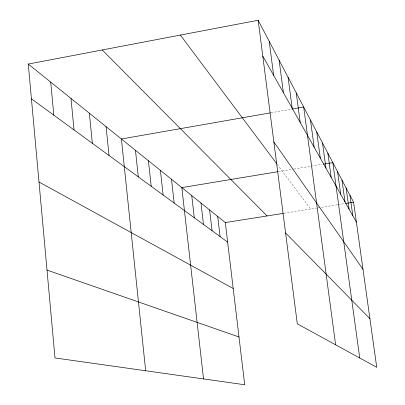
<?xml version="1.0" encoding="UTF-8"?>
<svg xmlns="http://www.w3.org/2000/svg" width="405" height="405" viewBox="0 0 405 405"><rect width="100%" height="100%" fill="white"/><g stroke="black" fill="none" stroke-linecap="round" stroke-linejoin="round"><path stroke-width="0.3" stroke-dasharray="2.02 1.52" d="M270.98 112.762L291.347 109.193M278.493 171.593L293.245 169.153M293.863 169.052L322.274 164.344M283.819 213.288L317.388 207.957M318.001 207.861L337.588 204.748M338.205 204.652L344.969 203.578M277.273 164.44L310.665 209.026"/><path stroke-width="0.61" d="M28.264 64.056L225.307 222.583L244.711 384.75L55.004 357.949L28.264 64.056L258.167 20.25L353.585 202.211L376.736 367.3L297.3 323.828L258.167 20.25M270.358 112.873L121.399 138.986L145.668 370.757M291.964 109.087L303.674 107.031L335.629 344.802M277.881 171.695L181.835 187.606L203.538 378.933M323.514 164.136L332.814 162.597L359.741 358M225.307 222.583L283.201 213.389M345.587 203.477L353.585 202.211M47.01 270.089L238.996 336.985M38.996 182.017L233.194 288.497M31.428 98.815L227.645 242.124M102.232 49.962L267.057 215.951M285.586 232.961L369.912 318.654M180.372 35.073L276.893 163.934M273.861 141.968L362.991 269.29M262.789 56.103L356.37 222.092M349.966 195.311L352.831 215.814M346.108 187.95L349.054 209.117M341.982 180.083L345.019 201.953M337.562 171.654L340.691 194.278M327.853 153.146L331.189 177.42M322.512 142.955L325.954 168.136M316.74 131.949L320.294 158.102M310.483 120.012L314.158 147.218M296.242 92.861L300.196 122.447M288.097 77.325L292.197 108.267M279.131 60.223L283.394 92.644M269.209 41.3L273.643 75.35M217.713 216.472L220.097 236.611M209.618 209.962L212.058 230.744M200.981 203.011L203.477 224.471M191.742 195.58L194.289 217.763M171.507 179.299L174.165 203.067M160.4 170.363L163.119 194.997M148.417 160.724L151.197 186.29M135.462 150.296L138.297 176.869M106.085 126.664L109.041 155.5M89.348 113.197L92.36 143.319M70.976 98.415L74.044 129.939M50.716 82.119L53.835 115.182"/></g></svg>
